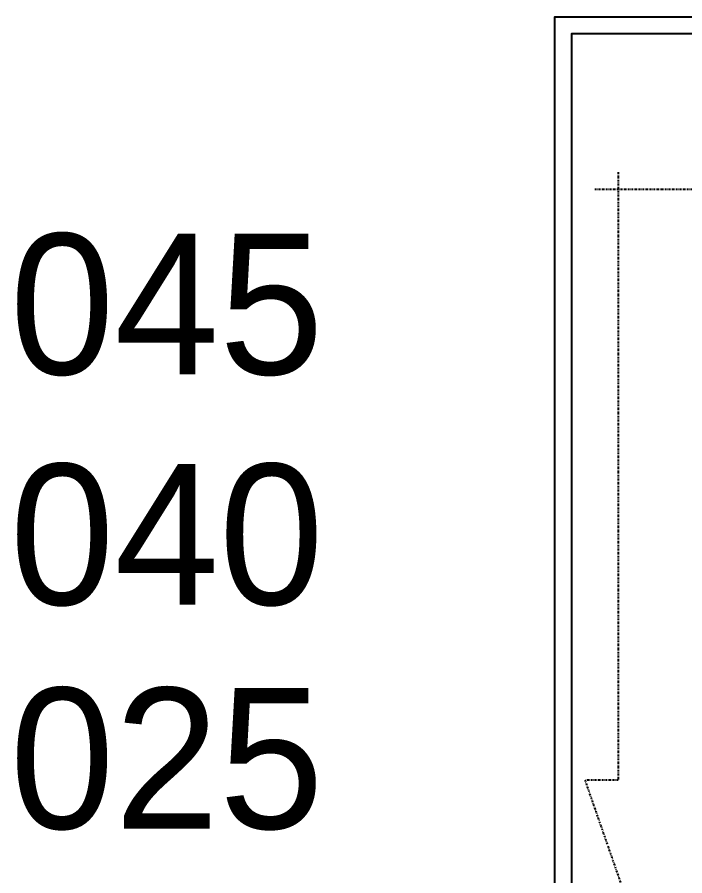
# Model space of a CAD drawing. Extents: x 122166 to 123167, y -5853 to -5259.
# Drawn here: x 122165.8 to 122365.1, y -5515.4 to -5259.3 of the extents above; entities that cross this region are included whole.
import ezdxf

# ---------------------------------------------------------------- set-up
doc = ezdxf.new("R2010")
doc.units = 0
doc.linetypes.add('DASHDOTX2', pattern=[2, 1, -0.5, 0, -0.5])
doc.linetypes.add('HIDDEN', pattern=[9.525, 6.35, -3.175])
doc.layers.get('0').update_dxf_attribs({"linetype": 'CONTINUOUS'})
for name, color, linetype in [('BONG', 1, 'CONTINUOUS'), ('coffa', 6, 'CONTINUOUS'), ('KHUNG', 5, 'CONTINUOUS'), ('LAYER3', 6, 'CONTINUOUS'), ('Layer4', 2, 'DASHDOTX2')]:
    doc.layers.add(name, color=color, linetype=linetype)
doc.styles.get("Standard").update_dxf_attribs({"font": 'VTIMESN.TTF'})

msp = doc.modelspace()

# ---------------------------------------------------------------- linework, layer by layer
at = {"layer": 'coffa', "color": 2, "linetype": 'Continuous'}
msp.add_lwpolyline([(123162.219, -5848.265), (123162.219, -5264.265), (122331.219, -5264.265), (122331.219, -5848.265)], close=True, dxfattribs=at)
at = {"layer": 'KHUNG'}
msp.add_lwpolyline([(123167.219, -5853.265), (123167.219, -5259.265), (122326.219, -5259.265), (122326.219, -5853.265)], close=True, dxfattribs=at)
at = {"layer": 'LAYER3', "linetype": 'DASHDOTX2', "ltscale": 0.5}
for p, q in [((122345.199, -5305.543), (122345.199, -5486.856)), ((122338.162, -5310.602), (122716.406, -5310.602)), ((122352.096, -5535.068), (122335.333, -5486.856)), ((122345.199, -5486.856), (122335.333, -5486.856))]:
    msp.add_line(p, q, dxfattribs=at)

# ---------------------------------------------------------------- texts
at = {"insert": (122163.574, -5459.348), "char_height": 42, "width": 99.3394, "attachment_point": 1}
msp.add_mtext('025', dxfattribs=at)
at = {"layer": 'BONG', "insert": (122163.574, -5392.544), "char_height": 42, "width": 99.3394, "attachment_point": 1}
msp.add_mtext('040', dxfattribs=at)
at = {"layer": 'Layer4', "linetype": 'HIDDEN', "ltscale": 2, "insert": (122163.574, -5323.831), "char_height": 42, "width": 99.3395, "attachment_point": 1}
msp.add_mtext('045', dxfattribs=at)

doc.saveas('drawing.dxf')
